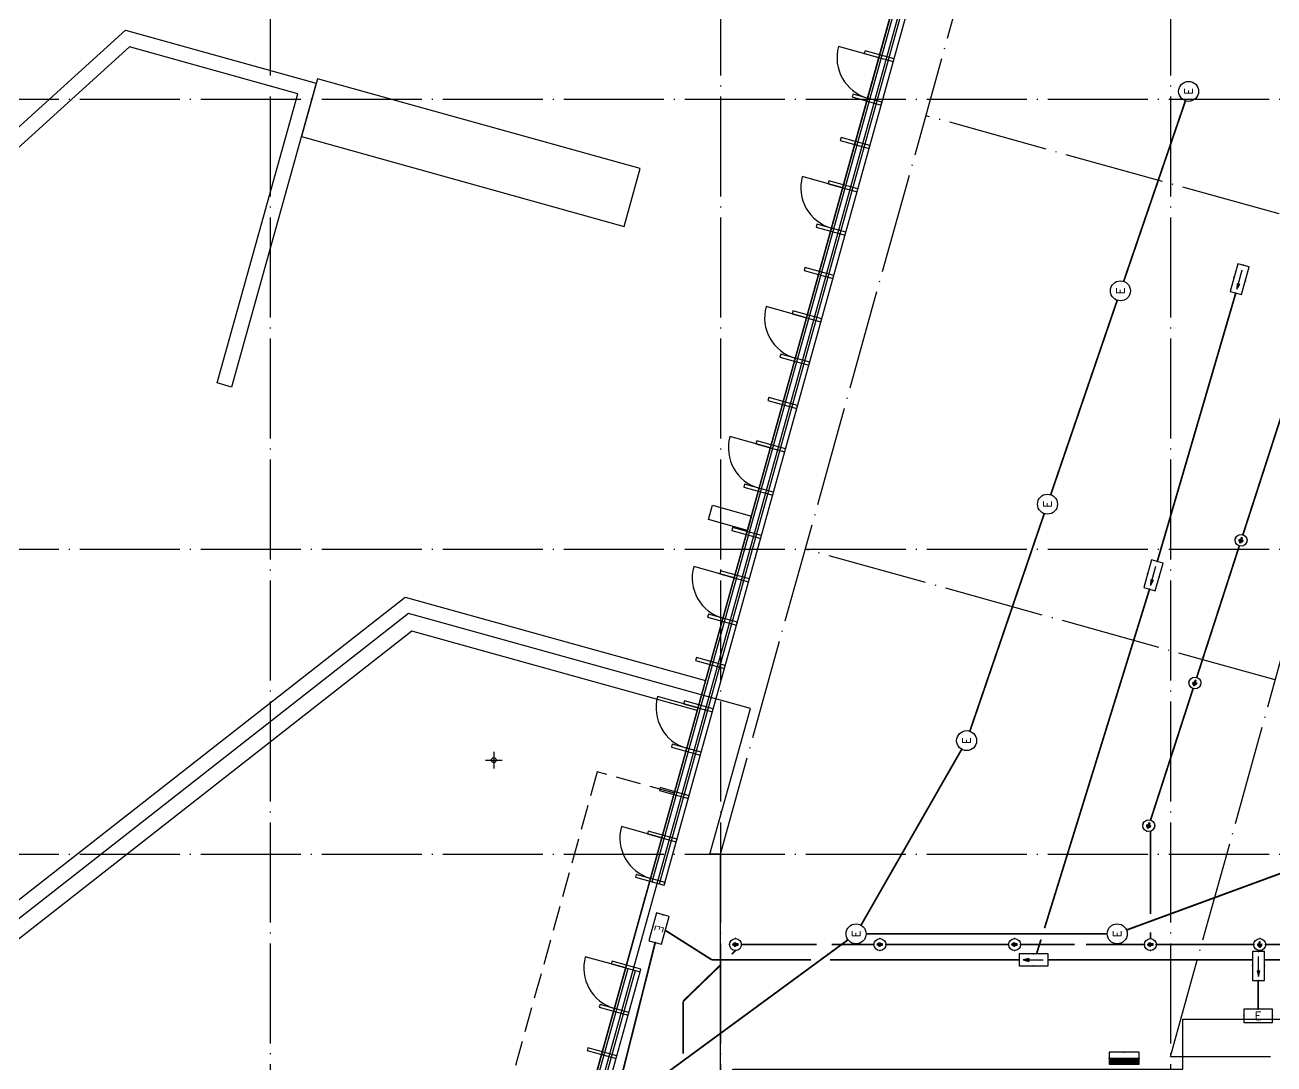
# Model space of a CAD drawing. Extents: x -288892 to 250096, y -100054 to 404668.
# Drawn here: x 81495 to 106470, y 199700 to 220486 of the extents above; entities that cross this region are included whole.
import ezdxf
from ezdxf.enums import TextEntityAlignment as Align
from ezdxf.xclip import XClip

# ---------------------------------------------------------------- set-up
doc = ezdxf.new("R2010")
doc.units = 0
doc.header["$LTSCALE"] = 1000
doc.header["$MEASUREMENT"] = 0
for name, pattern in [('104-14# 核心筒$0$DOTE', [2.42, 2, -0.2, 0.02, -0.2]), ('DASH', [0.35, 0.25, -0.1]), ('X-104 14#平面$0$DASH', [0.35, 0.25, -0.1])]:
    doc.linetypes.add(name, pattern=pattern)
doc.layers.get('0').update_dxf_attribs({"linetype": 'CONTINUOUS'})
for name, color, linetype in [('104-14# 核心筒$0$A-C_玻璃幕墙', 140, 'CONTINUOUS'), ('104-14# 核心筒$0$A_AXIS-轴线', 36, '104-14# 核心筒$0$DOTE'), ('14#楼幕墙$0$A-C_玻璃幕墙', 140, 'CONTINUOUS'), ('14#楼幕墙$0$A-C_窗', 140, 'CONTINUOUS'), ('EQUIP-照明', 3, 'CONTINUOUS'), ('EQUIP-箱柜', 3, 'CONTINUOUS'), ('WIRE-应急', 2, 'DASH'), ('X-104 14#平面$0$A-C_玻璃幕墙', 140, 'CONTINUOUS'), ('X-104 14#平面$0$A-E_电梯', 171, 'CONTINUOUS'), ('X-104 14#平面$0$A-O_分水线', 127, 'CONTINUOUS'), ('X-104 14#平面$0$A-O_屋面', 201, 'CONTINUOUS')]:
    doc.layers.add(name, color=color, linetype=linetype)
doc.layers.add('X-104 14#平面$0$000套内', color=226, linetype='CONTINUOUS', lineweight=30)
doc.layers.add('X-104 14#平面$0$04-不打印_辅助线', color=165, linetype='CONTINUOUS', plot=False)
doc.layers.get('X-104 14#平面$0$A-O_分水线').off()
doc.styles.add('_TCH_LABEL', font='COMPLEX', dxfattribs={"bigfont": 'GBCBIG'})
doc.styles.add('_TEL_DIM', font='SIMPLEX', dxfattribs={"width": 0.8, "height": 3.5, "bigfont": 'HZTXT'})

# ---------------------------------------------------------------- blocks, each defined once
blk = doc.blocks.new('14#楼幕墙$0$A$C103B1A8E')
blk.add_lwpolyline([(0, 0), (60, 0), (60, 600), (0, 600)], close=True)
blk = doc.blocks.new('14#楼幕墙$0$A$C140B3602')
at = {"rotation": 253.4697301337788}
for p in [(81684, 39343), (81428, 38480), (81172, 37617), (80916, 36754), (80660, 35891), (80404, 35029), (80148, 34166), (79892, 33303), (79636, 32440), (79380, 31577), (79124, 30715), (78868, 29852), (78612, 28989), (78355, 28126), (78099, 27263), (77843, 26401), (77587, 25538), (77331, 24675), (77075, 23812), (76819, 22949), (76307, 21224), (76051, 20361), (75795, 19498)]:
    blk.add_blockref('14#楼幕墙$0$A$C103B1A8E', p, dxfattribs=at)
blk = doc.blocks.new('14#楼幕墙$0$A$C2CD63A88')
blk.add_lwpolyline([(0, 670), (0, -170)])
blk.add_arc((0, 670), 840, 270, 0)
blk = doc.blocks.new('14#楼幕墙')
at = {"layer": '14#楼幕墙$0$A-C_玻璃幕墙'}
for p, q in [((92266, 197155), (99427, 222925)), ((94037, 203343), (99462, 222863)), ((94182, 203303), (99566, 222679)), ((94278, 203276), (99636, 222556)), ((92304, 197107), (93555, 201609)), ((92420, 196962), (93700, 201569)), ((92496, 196865), (93796, 201542))]:
    blk.add_line(p, q, dxfattribs=at)
blk.add_lwpolyline([(120742, 216995), (99427, 222925), (92266, 197155), (62308, 195791), (62738, 196820), (22065, 195795), (17309, 179208), (53491, 179840), (52927, 177185), (83500, 178466), (82418, 175654), (109062, 173768), (119297, 188914), (117563, 189300)], close=True, dxfattribs=at)
at = {"layer": '14#楼幕墙$0$A-C_玻璃幕墙', "rotation": 1.000000000000248}
blk.add_blockref('14#楼幕墙$0$A$C140B3602', (17309, 179208), dxfattribs=at)
at = {"layer": '14#楼幕墙$0$A-C_窗', "rotation": 254.4518973650889}
for p in [(97926, 220011), (97202, 217410), (96478, 214809), (95754, 212207), (95031, 209606), (94308, 207005), (93585, 204403), (92862, 201802)]:
    blk.add_blockref('14#楼幕墙$0$A$C2CD63A88', p, dxfattribs=at)
blk = doc.blocks.new('104-14# 核心筒')
at = {"layer": '104-14# 核心筒$0$A-C_玻璃幕墙'}
blk.add_lwpolyline([(82418, 175654), (83500, 178466), (52927, 177185), (53491, 179840), (17309, 179208), (22065, 195795), (62738, 196820), (62308, 195791), (92266, 197155), (99427, 222925), (120742, 216995), (117563, 189300), (119297, 188914), (109062, 173768), (82418, 175654)], dxfattribs=at)
at = {"layer": '104-14# 核心筒$0$A_AXIS-轴线'}
for p, q in [((86400, 228734), (86400, 169655)), ((95400, 228734), (95400, 169655)), ((104400, 228734), (104400, 169655)), ((95400, 203900), (101118, 224451)), ((104400, 199850), (110517, 221836)), ((-9370, 219000), (120260, 219000)), ((115900, 214110), (99510, 218671)), ((-9370, 210000), (120260, 210000)), ((106496, 207385), (97097, 210000)), ((-9370, 203900), (120260, 203900)), ((104400, 199850), (120260, 199850))]:
    blk.add_line(p, q, dxfattribs=at)
blk = doc.blocks.new('X-104 14#平面$0$ydl')
h = blk.add_hatch()
h.set_pattern_fill('ANSI31', color=8, scale=30, angle=45)
h.set_pattern_definition([(90, (0, 0), (-47.625, 1e-14), [])])
edge = h.paths.add_edge_path()
edge.add_arc((0, 0), 138, 0, 360)
for radius in [168, 138]:
    blk.add_circle((0, 0), radius)
at = {"layer": 'X-104 14#平面$0$04-不打印_辅助线'}
for p, q in [((-168, 0), (168, 0)), ((0, 168), (0, -168))]:
    blk.add_line(p, q, dxfattribs=at)
blk = doc.blocks.new('X-104 14#平面$0$ydlzh')
at = {"layer": 'X-104 14#平面$0$A-O_分水线'}
blk.add_blockref('X-104 14#平面$0$ydl', (0, 0), dxfattribs=at)
blk = doc.blocks.new('X-104 14#平面')
blk.add_circle((90870, 205779), 50)
at = {"layer": 'X-104 14#平面$0$000套内'}
blk.add_lwpolyline([(115950, 189400), (115950, 189200), (117249, 189200), (117398, 189183), (120578, 216884), (99531, 222740), (92350, 196898), (92350, 194100), (95650, 194100), (95650, 199600), (104650, 199600), (104650, 200600), (107550, 200600), (107550, 201000), (115950, 201000)], close=True, dxfattribs=at)
at = {"layer": 'X-104 14#平面$0$04-不打印_辅助线'}
blk.add_lwpolyline([(89162, 208712), (77270, 199400), (23400, 199400), (23400, 195100), (77400, 195100), (77400, 194900), (95400, 194900), (95400, 203900), (95192, 203900), (96002, 206809)], close=True, dxfattribs=at)
at = {"layer": 'X-104 14#平面$0$A-C_玻璃幕墙'}
blk.add_lwpolyline([(82418, 175654), (83500, 178466), (52927, 177185), (53491, 179840), (17309, 179208), (22065, 195795), (62738, 196820), (62308, 195791), (92266, 197155), (99427, 222925), (120742, 216995), (117563, 189300), (119297, 188914), (109062, 173768), (82418, 175654)], dxfattribs=at)
at = {"layer": 'X-104 14#平面$0$A-C_玻璃幕墙', "linetype": 'X-104 14#平面$0$DASH', "ltscale": 2}
blk.add_lwpolyline([(91099, 198704), (86210, 198481), (86282, 196883), (92266, 197155), (94479, 205120), (92937, 205548), (91035, 198701)], dxfattribs=at)
at = {"layer": 'X-104 14#平面$0$A-E_电梯'}
blk.add_lwpolyline([(93797, 217613), (87342, 219409), (87021, 218253), (93475, 216457)], close=True, dxfattribs=at)
at = {"layer": 'X-104 14#平面$0$A-O_屋面', "ltscale": 5}
for points in [[(733, 201212), (-347, 201441), (367, 204800), (66341, 204800), (83503, 220380), (87317, 219319), (85627, 213243), (85338, 213324), (86948, 219110), (83582, 220046), (66456, 204500), (610, 204500), (9, 201672), (795, 201505)], [(95241, 210880), (96019, 210663), (95939, 210374), (95161, 210591)]]:
    blk.add_lwpolyline(points, close=True, dxfattribs=at)
for points in [[(69550, 199080), (69550, 199700), (77166, 199700), (89096, 209041), (95104, 207370), (95024, 207081)], [(94938, 206772), (89232, 208360), (77380, 199080), (69550, 199080)]]:
    blk.add_lwpolyline(points, dxfattribs=at)
ref = blk.add_blockref('104-14# 核心筒', (0, 0))
XClip(ref).set_block_clipping_path([(-38664.3623821461, -25500), (139216.5485069363, 330900)])
for name, p in [('14#楼幕墙', (0, 0)), ('X-104 14#平面$0$ydlzh', (90870, 205779))]:
    blk.add_blockref(name, p)
blk = doc.blocks.new('$equip_U$00000189(HT0843)')
at = {"color": 2}
for p, q in [((-0.72, 0.66), (-0.72, 0)), ((0.72, 0.66), (-0.72, 0.66)), ((0.72, 0), (0.72, 0.66)), ((-0.72, 0), (0.72, 0))]:
    blk.add_line(p, q, dxfattribs=at)
at = {"color": 2, "const_width": 0.0125}
for points in [[(0.72, 0.66), (0.72, 0.66), (-0.72, 0.66)], [(-0.72, 0.66), (-0.72, 0)], [(0.72, 0), (0.72, 0.66)], [(-0.72, 0), (0.72, 0)]]:
    blk.add_lwpolyline(points, dxfattribs=at)
at = {"color": 2}
blk.add_lwpolyline([(-0.72, 0.66), (-0.72, 0)], dxfattribs=at)
for p in [(0, 0.66), (-0.72, 0.33), (0, 0), (0.72, 0.33)]:
    blk.add_point(p)
at = {"color": 7, "style": '_TEL_DIM'}
blk.add_attdef('$TEXT$', text='', height=0.4, dxfattribs=at).set_placement((0, 0.33), align=Align.MIDDLE_CENTER)
at = {"color": 7, "style": '_TEL_DIM', "flags": 1}
blk.add_attdef('A', text='', height=0.000025, dxfattribs=at).set_placement((0, 0), align=Align.MIDDLE_CENTER)
blk = doc.blocks.new('$equip$00001838')
blk.add_circle((0, 0), 0.5)
at = {"color": 7, "style": '_TEL_DIM'}
blk.add_attdef('$TEXT$', text='', height=0.4, dxfattribs=at).set_placement((0, 0), align=Align.MIDDLE_CENTER)
at = {"color": 7, "style": '_TEL_DIM', "flags": 1}
blk.add_attdef('A', text='', height=0.00002, dxfattribs=at).set_placement((0, 0), align=Align.MIDDLE_CENTER)
blk = doc.blocks.new('$equip$00002541')
blk.add_hatch(color=256).paths.add_polyline_path([(-0.24, 0.372), (-0.528, 0.3), (-0.24, 0.228)])
for p, q in [((-0.72, 0.6), (-0.72, 0)), ((0.72, 0.6), (-0.72, 0.6)), ((-0.72, 0), (0.72, 0)), ((-0.24, 0.372), (-0.528, 0.3)), ((-0.528, 0.3), (-0.24, 0.228)), ((-0.24, 0.372), (-0.24, 0.228)), ((0.72, 0), (0.72, 0.6))]:
    blk.add_line(p, q)
at = {"color": 7}
blk.add_line((-0.48, 0.3), (0.48, 0.3), dxfattribs=at)
at = {"const_width": 0.02}
blk.add_lwpolyline([(-0.72, 0.6), (-0.72, 0), (0.72, 0), (0.72, 0.6), (-0.72, 0.6), (-0.72, 0)], dxfattribs=at)
for p in [(-0.72, 0.3), (0, 0.6), (0, 0), (0.72, 0.3)]:
    blk.add_point(p)
at = {"color": 7, "style": '_TEL_DIM', "flags": 1}
blk.add_attdef('A', text='', height=0.00002, dxfattribs=at).set_placement((0, 0), align=Align.MIDDLE_CENTER)
blk = doc.blocks.new('*X1338')
at = {"color": 0}
for p, q in [((-250, 33), (-183, 100)), ((-250, 68), (-218, 100)), ((-247, 0), (-147, 100)), ((-212, 0), (-112, 100)), ((-177, 0), (-77, 100)), ((-141, 0), (-41, 100)), ((-106, 0), (-6, 100)), ((-71, 0), (29, 100)), ((-35, 0), (65, 100)), ((0, 0), (100, 100)), ((35, 0), (135, 100)), ((71, 0), (171, 100)), ((106, 0), (206, 100)), ((141, 0), (241, 100)), ((177, 0), (250, 73)), ((212, 0), (250, 38)), ((247, 0), (250, 3))]:
    blk.add_line(p, q, dxfattribs=at)
blk = doc.blocks.new('$equip$00001414')
for p, q in [((0.75, 0.6), (-0.75, 0.6)), ((-0.75, 0.6), (-0.75, 0)), ((-0.75, 0.3), (0.75, 0.3)), ((-0.75, 0), (0.75, 0)), ((0.75, 0), (0.75, 0.6))]:
    blk.add_line(p, q)
at = {"const_width": 0.3}
blk.add_lwpolyline([(-0.75, 0.15), (0.75, 0.15)], dxfattribs=at)
for p in [(-0.75, 0.3), (0, 0.6), (0, 0), (0.75, 0.3)]:
    blk.add_point(p)
at = {"xscale": 0.00300000000061118, "yscale": 0.00300000000061118, "zscale": 0.00300000000061118}
blk.add_blockref('*X1338', (0, 0), dxfattribs=at)
at = {"style": '_TCH_LABEL', "flags": 9}
blk.add_attdef('A', (0, 0), '', height=0.00002, dxfattribs=at)
blk = doc.blocks.new('$equip_U$00000283(晏大钊)')
at = {"color": 3}
for p, q in [((-0.07, 0.05), (-0.27, 0.05)), ((-0.27, 0.05), (-0.27, 0.05)), ((-0.26, 0.05), (-0.27, 0.04)), ((-0.25, 0.05), (-0.27, 0.03)), ((-0.24, 0.05), (-0.27, 0.02)), ((-0.23, 0.05), (-0.27, 0.01)), ((-0.22, 0.05), (-0.27, 0)), ((-0.2, 0.05), (-0.27, -0.01)), ((-0.19, 0.05), (-0.27, -0.03)), ((-0.18, 0.05), (-0.27, -0.04)), ((-0.17, 0.05), (-0.27, -0.05)), ((-0.16, 0.05), (-0.27, -0.06)), ((-0.27, 0.05), (-0.27, 0.05)), ((-0.26, 0.05), (-0.27, 0.04)), ((-0.25, 0.05), (-0.27, 0.03)), ((-0.24, 0.05), (-0.27, 0.02)), ((-0.23, 0.05), (-0.27, 0.01)), ((-0.22, 0.05), (-0.27, 0)), ((-0.2, 0.05), (-0.27, -0.01)), ((-0.19, 0.05), (-0.27, -0.03)), ((-0.18, 0.05), (-0.27, -0.04)), ((-0.17, 0.05), (-0.27, -0.05)), ((-0.16, 0.05), (-0.27, -0.06)), ((-0.15, 0.05), (-0.26, -0.06)), ((-0.15, 0.05), (-0.26, -0.06)), ((-0.14, 0.05), (-0.25, -0.06)), ((-0.14, 0.05), (-0.25, -0.06)), ((-0.13, 0.05), (-0.24, -0.06)), ((-0.13, 0.05), (-0.24, -0.06)), ((-0.11, 0.05), (-0.23, -0.06)), ((-0.11, 0.05), (-0.23, -0.06)), ((-0.1, 0.05), (-0.22, -0.06)), ((-0.1, 0.05), (-0.22, -0.06)), ((-0.09, 0.05), (-0.21, -0.06)), ((-0.09, 0.05), (-0.21, -0.06)), ((-0.08, 0.05), (-0.2, -0.06)), ((-0.08, 0.05), (-0.2, -0.06)), ((-0.07, 0.05), (-0.18, -0.06)), ((-0.07, 0.05), (-0.18, -0.06)), ((-0.06, 0.05), (-0.17, -0.06)), ((-0.06, 0.05), (-0.17, -0.06)), ((-0.05, 0.05), (-0.16, -0.06)), ((-0.05, 0.05), (-0.16, -0.06)), ((-0.04, 0.05), (-0.15, -0.06)), ((-0.04, 0.05), (-0.15, -0.06)), ((-0.02, 0.05), (-0.14, -0.06)), ((-0.02, 0.05), (-0.14, -0.06)), ((-0.01, 0.05), (-0.13, -0.06)), ((-0.01, 0.05), (-0.13, -0.06)), ((0, 0.05), (-0.12, -0.06)), ((0, 0.05), (-0.12, -0.06)), ((0.01, 0.05), (-0.11, -0.06)), ((0.01, 0.05), (-0.11, -0.06)), ((0.02, 0.05), (-0.09, -0.06)), ((0.02, 0.05), (-0.09, -0.06)), ((0.03, 0.05), (-0.08, -0.06)), ((0.03, 0.05), (-0.08, -0.06)), ((0.04, 0.05), (-0.07, -0.06)), ((0.04, 0.05), (-0.07, -0.06)), ((0.05, 0.05), (-0.06, -0.06)), ((0.05, 0.05), (-0.06, -0.06)), ((-0.04, 0.17), (-0.05, 0.16)), ((-0.04, 0.17), (-0.05, 0.16)), ((0.07, 0.05), (-0.05, -0.06)), ((0.07, 0.05), (-0.05, -0.06)), ((-0.03, 0.17), (-0.04, 0.16)), ((-0.02, 0.17), (-0.04, 0.15)), ((-0.03, 0.17), (-0.04, 0.16)), ((-0.02, 0.17), (-0.04, 0.15)), ((0.15, 0.13), (-0.04, -0.06)), ((0.15, 0.13), (-0.04, -0.06)), ((0.21, 0.08), (-0.04, -0.18)), ((0.17, 0.03), (-0.04, -0.18)), ((-0.01, 0.17), (-0.03, 0.15)), ((0, 0.17), (-0.03, 0.14)), ((-0.01, 0.17), (-0.03, 0.15)), ((0, 0.17), (-0.03, 0.14)), ((0.16, 0.13), (-0.03, -0.06)), ((0.16, 0.13), (-0.03, -0.06)), ((0.22, 0.07), (-0.03, -0.18)), ((0.17, 0.02), (-0.03, -0.18)), ((0.01, 0.17), (-0.02, 0.14)), ((0.01, 0.17), (-0.02, 0.14)), ((0.17, 0.12), (-0.02, -0.06)), ((0.17, 0.12), (-0.02, -0.06)), ((0.22, 0.07), (-0.02, -0.18)), ((0.17, 0.01), (-0.02, -0.18)), ((0.02, 0.17), (-0.01, 0.13)), ((0.03, 0.17), (-0.01, 0.13)), ((0.02, 0.17), (-0.01, 0.13)), ((0.03, 0.17), (-0.01, 0.13)), ((0.23, 0.06), (-0.01, -0.18)), ((0.05, 0.17), (0, 0.12)), ((0.06, 0.17), (0, 0.12)), ((0.05, 0.17), (0, 0.12)), ((0.06, 0.17), (0, 0.12)), ((0.17, 0.11), (0, -0.06)), ((0.17, 0.11), (0, -0.06)), ((0.24, 0.06), (0, -0.18)), ((0.07, 0.17), (0.01, 0.11)), ((0.07, 0.17), (0.01, 0.11)), ((0.18, 0.11), (0.01, -0.06)), ((0.18, 0.11), (0.01, -0.06)), ((0.08, 0.17), (0.02, 0.1)), ((0.09, 0.17), (0.02, 0.1)), ((0.08, 0.17), (0.02, 0.1)), ((0.09, 0.17), (0.02, 0.1)), ((0.18, 0.1), (0.02, -0.06)), ((0.18, 0.1), (0.02, -0.06)), ((0.24, 0.05), (0.02, -0.18)), ((0.1, 0.17), (0.03, 0.09)), ((0.11, 0.17), (0.03, 0.09)), ((0.1, 0.17), (0.03, 0.09)), ((0.11, 0.17), (0.03, 0.09)), ((0.19, 0.1), (0.03, -0.06)), ((0.19, 0.1), (0.03, -0.06)), ((0.25, 0.05), (0.03, -0.18)), ((0.12, 0.16), (0.04, 0.08)), ((0.12, 0.16), (0.04, 0.08)), ((0.19, 0.09), (0.04, -0.06)), ((0.19, 0.09), (0.04, -0.06)), ((0.25, 0.04), (0.04, -0.18)), ((0.12, 0.16), (0.05, 0.08)), ((0.12, 0.16), (0.05, 0.08)), ((0.13, 0.15), (0.05, 0.07)), ((0.13, 0.15), (0.05, 0.07)), ((0.2, 0.09), (0.05, -0.06)), ((0.2, 0.09), (0.05, -0.06)), ((0.26, 0.03), (0.05, -0.18)), ((0.14, 0.15), (0.06, 0.07)), ((0.14, 0.15), (0.06, 0.07)), ((0.14, 0.14), (0.06, 0.06)), ((0.14, 0.14), (0.06, 0.06)), ((0.21, 0.08), (0.06, -0.06)), ((0.16, 0.04), (0.06, -0.06)), ((0.27, 0.03), (0.06, -0.18)), ((0.15, 0.14), (0.07, 0.06)), ((0.15, 0.14), (0.07, 0.06)), ((0.27, 0.02), (0.07, -0.18)), ((0.28, 0.02), (0.08, -0.18)), ((0.28, 0.01), (0.09, -0.18)), ((0.28, 0.01), (0.09, -0.18)), ((0.29, 0.01), (0.1, -0.18)), ((0.29, 0.01), (0.1, -0.18)), ((0.3, 0), (0.16, -0.13)), ((0.3, 0), (0.16, -0.13)), ((0.21, 0.08), (0.17, 0.04)), ((0.21, 0.08), (0.18, 0.04)), ((0.22, 0.07), (0.19, 0.04)), ((0.22, 0.07), (0.2, 0.04)), ((0.23, 0.06), (0.21, 0.04)), ((0.24, 0.06), (0.21, 0.03)), ((0.24, 0.05), (0.21, 0.02)), ((0.25, 0.05), (0.21, 0.01)), ((0.25, 0.04), (0.21, 0)), ((0.26, 0.03), (0.21, -0.01)), ((0.27, 0.03), (0.21, -0.02)), ((0.27, 0.02), (0.21, -0.03)), ((0.28, 0.02), (0.21, -0.05)), ((-0.03, -0.15), (-0.05, -0.18)), ((-0.03, -0.15), (-0.05, -0.18)), ((0.17, 0), (-0.01, -0.18)), ((0.17, -0.01), (0, -0.18)), ((0.17, -0.03), (0.02, -0.18)), ((0.17, -0.04), (0.03, -0.18)), ((0.17, -0.05), (0.04, -0.18)), ((0.17, -0.05), (0.05, -0.18)), ((0.18, -0.05), (0.06, -0.18)), ((0.19, -0.05), (0.07, -0.18)), ((0.2, -0.05), (0.08, -0.18)), ((0.3, 0), (0.27, -0.03)), ((0.3, 0), (0.27, -0.03))]:
    blk.add_line(p, q, dxfattribs=at)
at = {"color": 3, "linetype": 'ByBlock', "ltscale": 5}
for p, q in [((-0.27, 0.05), (-0.27, -0.06)), ((0.07, 0.05), (-0.27, 0.05)), ((0.07, 0.05), (-0.06, 0.17)), ((-0.06, 0.17), (0.11, 0.17)), ((0.07, 0.05), (0.07, 0.05)), ((0.11, 0.17), (0.3, 0)), ((-0.27, -0.06), (0.07, -0.06)), ((-0.06, -0.18), (0.07, -0.06)), ((0.11, -0.18), (-0.06, -0.18)), ((0.07, -0.06), (0.07, -0.06)), ((0.3, 0), (0.11, -0.18))]:
    blk.add_line(p, q, dxfattribs=at)
at = {"color": 3}
blk.add_circle((0, 0), 0.595, dxfattribs=at)
for p in [(-0.59, 0), (0, 0.59), (0.59, 0), (0, -0.59)]:
    blk.add_point(p)
at = {"color": 7, "style": '_TEL_DIM', "flags": 1}
for tag in ['A', 'REMARK']:
    blk.add_attdef(tag, text='', height=0.000025, dxfattribs=at).set_placement((0, 0), align=Align.MIDDLE_CENTER)
blk = doc.blocks.new('$equip_U$00000284(晏大钊)')
for p in [(-0.298, 0), (0, 0.298), (0.298, 0), (0, -0.298)]:
    blk.add_point(p)
at = {"xscale": 0.5, "yscale": 0.5, "zscale": 0.5}
blk.add_blockref('$equip_U$00000283(晏大钊)', (0, 0), dxfattribs=at)
at = {"color": 7, "style": '_TEL_DIM', "flags": 1}
for tag in ['A', 'REMARK']:
    blk.add_attdef(tag, text='', height=0.0000125, dxfattribs=at).set_placement((0, 0), align=Align.MIDDLE_CENTER)
blk = doc.blocks.new('$equip_U$00000302(HT0843)')
for p in [(-0.298, 0), (0, 0.298), (0.298, 0), (0, -0.298)]:
    blk.add_point(p)
at = {"rotation": 180}
blk.add_blockref('$equip_U$00000284(晏大钊)', (0, 0), dxfattribs=at)
at = {"color": 7, "style": '_TEL_DIM', "flags": 1}
for tag in ['A', 'REMARK']:
    blk.add_attdef(tag, text='', height=0.0000125, dxfattribs=at).set_placement((0, 0), align=Align.MIDDLE_CENTER)

msp = doc.modelspace()

# ---------------------------------------------------------------- linework, layer by layer
at = {"layer": 'WIRE-应急', "linetype": 'DASH', "const_width": 35}
for points in [[(103464, 215357), (104699, 218969)], [(105706, 215124), (104136, 209755)], [(102005, 211090), (103335, 214978)], [(105849, 210291), (106699, 212918)], [(100388, 206358), (101876, 210711)], [(104925, 207436), (105776, 210064)], [(103981, 209200), (101881, 202417)], [(104002, 204582), (104852, 207210)], [(98212, 202478), (100224, 205995)], [(103520, 202380), (109362, 204528)], [(103998, 202698), (103998, 204354)], [(95231, 201783), (94301, 202373)], [(98313, 202305), (103135, 202305)], [(103998, 202209), (103998, 202332)], [(94161, 199402), (97952, 202186)], [(95821, 202090), (97326, 202090)], [(97626, 202090), (98470, 202090)], [(98708, 202090), (101163, 202090)], [(101401, 202090), (102487, 202090)], [(101811, 202192), (101722, 201903)], [(102712, 202090), (103879, 202090)], [(104117, 202090), (106066, 202090)], [(107700, 202090), (106304, 202090)], [(95625, 201896), (95702, 201971)], [(94657, 200957), (95393, 201671)], [(97213, 201783), (95231, 201783)], [(101376, 201783), (97593, 201783)], [(101952, 201783), (106039, 201783)], [(106279, 201783), (109230, 201783)], [(106153, 200797), (106153, 201374)], [(94657, 199905), (94657, 200957)]]:
    msp.add_lwpolyline(points, dxfattribs=at)
at = {"layer": 'WIRE-应急', "linetype": 'DASH'}
msp.add_lwpolyline([(90564, 196645, 30, 30, 0), (92715, 196632, 35, 35, 0), (94097, 202131, 35, 35, 0)], format="xyseb", dxfattribs=at)

# ---------------------------------------------------------------- block references
msp.add_blockref('X-104 14#平面', (0, 0))
at = {"layer": 'EQUIP-照明'}
for name, p, xscale, yscale, zscale, rotation in [('$equip$00001838', (104763, 219158), 400, 400, 400, 90), ('$equip$00001838', (103399, 215168), 400, 400, 400, 90), ('$equip$00001838', (101941, 210900), 400, 400, 400, 90), ('$equip$00001838', (100324, 206169), 400, 400, 400, 90), ('$equip_U$00000189(HT0843)', (94047, 202444), 400.0000000000001, 400.0000000000001, 400.0000000000001, 254.4697301337653), ('$equip$00001838', (98113, 202305), 400, 400, 400, 90), ('$equip$00001838', (103335, 202305), 400, 400, 400, 90)]:
    msp.add_blockref(name, p, dxfattribs=dict(at, xscale=xscale, yscale=yscale, zscale=zscale, rotation=rotation)).add_auto_attribs({'$TEXT$': 'E'})
for name, p, xscale, yscale, zscale, rotation in [('$equip$00002541', (105899, 215369), 399.9999999999999, 399.9999999999999, 399.9999999999999, 74.45189736509023), ('$equip_U$00000302(HT0843)', (105812, 210177), 400, 400, 400, 72.06751126632818), ('$equip$00002541', (104174, 209445), 399.9999999999999, 399.9999999999999, 399.9999999999999, 74.45189736509023), ('$equip_U$00000302(HT0843)', (104889, 207323), 400, 400, 400, 72.06751126632818), ('$equip_U$00000302(HT0843)', (103965, 204469), 400, 400, 400, 72.06751126632818), ('$equip_U$00000302(HT0843)', (106185, 202090), 400, 400, 400, 90), ('$equip$00002541', (106279, 201662), 400, 400, 400, 90)]:
    msp.add_blockref(name, p, dxfattribs=dict(at, xscale=xscale, yscale=yscale, zscale=zscale, rotation=rotation))
at = {"layer": 'EQUIP-照明', "xscale": 400, "yscale": 400, "zscale": 400}
for name, p in [('$equip_U$00000302(HT0843)', (95702, 202090)), ('$equip_U$00000302(HT0843)', (98589, 202090)), ('$equip_U$00000302(HT0843)', (101282, 202090)), ('$equip_U$00000302(HT0843)', (103998, 202090)), ('$equip$00002541', (101664, 201663))]:
    msp.add_blockref(name, p, dxfattribs=at)
msp.add_blockref('$equip_U$00000189(HT0843)', (106153, 200533), dxfattribs=at).add_auto_attribs({'$TEXT$': 'E'})
at = {"layer": 'EQUIP-箱柜', "xscale": 400, "yscale": 400, "zscale": 400}
msp.add_blockref('$equip$00001414', (103471, 199700), dxfattribs=at)

doc.saveas('drawing.dxf')
